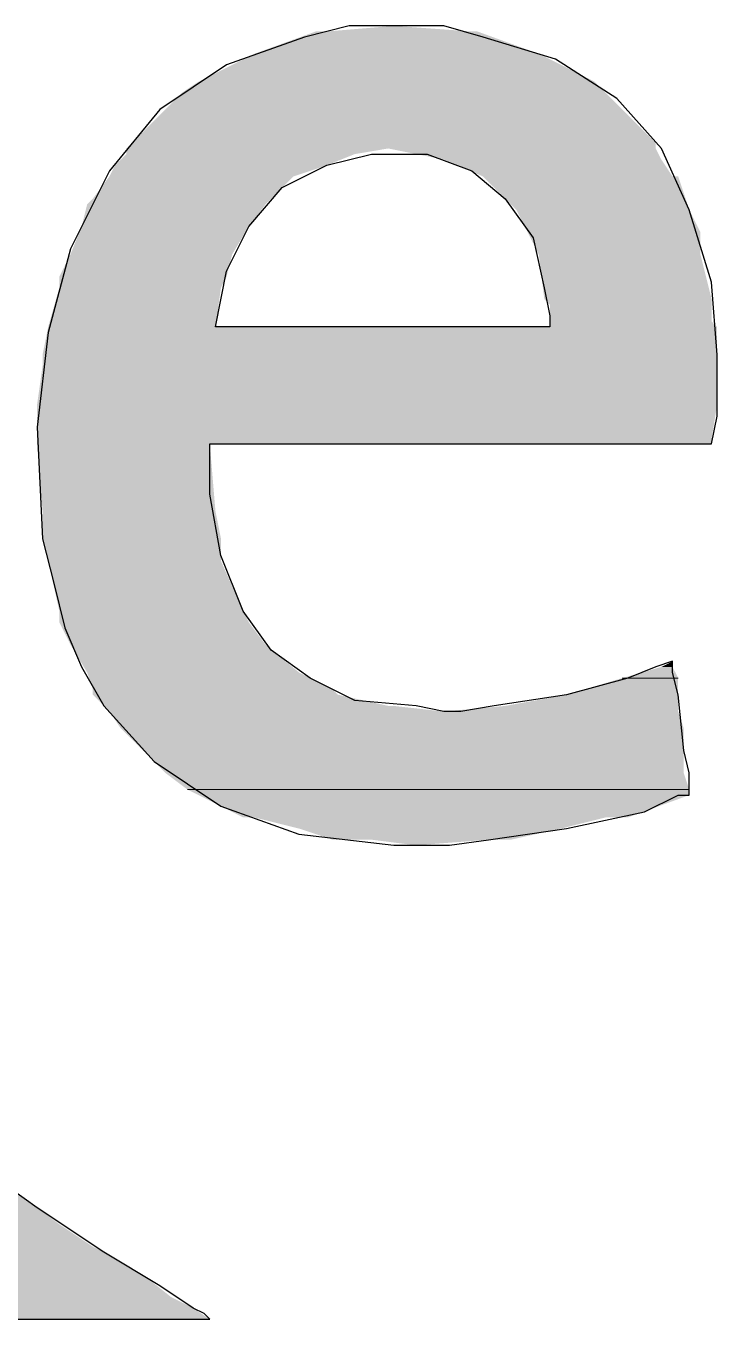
# Model space of a CAD drawing. Header units: millimetres. Extents: x 2788 to 2954, y 1337 to 1391.
# Drawn here: x 2908.8185 to 2908.8972, y 1379.5523 to 1379.6996 of the extents above; entities that cross this region are included whole.
import ezdxf

# ---------------------------------------------------------------- set-up
doc = ezdxf.new("R2010")
doc.units = ezdxf.units.MM
doc.layers.add('PDF2_Energisa', color=7, linetype='Continuous', true_color=0x00a5dd)

msp = doc.modelspace()

# ---------------------------------------------------------------- linework, layer by layer
at = {"layer": 'PDF2_Energisa', "lineweight": 25}
for points in [[(2908.86037, 1379.69965), (2908.85529, 1379.69965), (2908.85021, 1379.69838), (2908.84132, 1379.6952), (2908.8337, 1379.69012), (2908.82798, 1379.68314), (2908.82354, 1379.67425), (2908.821, 1379.66472), (2908.81973, 1379.65393), (2908.82036, 1379.64123), (2908.82163, 1379.63615), (2908.8229, 1379.63107), (2908.82481, 1379.62662), (2908.82735, 1379.62218), (2908.83306, 1379.61583), (2908.84068, 1379.61075), (2908.84957, 1379.60757), (2908.86037, 1379.6063), (2908.86291, 1379.6063), (2908.86418, 1379.6063), (2908.86672, 1379.6063), (2908.87116, 1379.60694), (2908.88005, 1379.60821), (2908.88894, 1379.61011), (2908.89276, 1379.61202), (2908.89339, 1379.61202), (2908.89403, 1379.61202), (2908.89403, 1379.61265), (2908.89403, 1379.61456), (2908.89339, 1379.6171), (2908.89276, 1379.62345), (2908.89212, 1379.62599), (2908.89212, 1379.62726), (2908.89021, 1379.62662), (2908.88704, 1379.62535), (2908.88005, 1379.62345), (2908.8718, 1379.62218), (2908.86799, 1379.62154), (2908.86608, 1379.62154), (2908.86291, 1379.62218), (2908.85592, 1379.62281), (2908.85084, 1379.62535), (2908.8464, 1379.62853), (2908.84322, 1379.63297), (2908.84068, 1379.63932), (2908.83941, 1379.64631), (2908.83941, 1379.65075), (2908.83941, 1379.65139), (2908.83941, 1379.65202), (2908.84005, 1379.65202), (2908.84195, 1379.65202), (2908.84449, 1379.65202), (2908.84894, 1379.65202), (2908.85402, 1379.65202), (2908.86545, 1379.65202), (2908.87751, 1379.65202), (2908.88767, 1379.65202), (2908.89212, 1379.65202), (2908.89466, 1379.65202), (2908.89657, 1379.65202), (2908.8972, 1379.6552), (2908.8972, 1379.65964), (2908.8972, 1379.66028), (2908.8972, 1379.66091), (2908.8972, 1379.66218), (2908.89657, 1379.67044), (2908.89403, 1379.67869), (2908.89085, 1379.68568), (2908.88577, 1379.69139), (2908.87878, 1379.69584), (2908.87053, 1379.69838), (2908.86608, 1379.69965)], [(2908.86037, 1379.69965), (2908.85529, 1379.69965), (2908.85021, 1379.69838), (2908.84132, 1379.6952), (2908.8337, 1379.69012), (2908.82798, 1379.68314), (2908.82354, 1379.67425), (2908.821, 1379.66472), (2908.81973, 1379.65393), (2908.82036, 1379.64123), (2908.82163, 1379.63615), (2908.8229, 1379.63107), (2908.82481, 1379.62662), (2908.82735, 1379.62218), (2908.83306, 1379.61583), (2908.84068, 1379.61075), (2908.84957, 1379.60757), (2908.86037, 1379.6063), (2908.86291, 1379.6063), (2908.86418, 1379.6063), (2908.86672, 1379.6063), (2908.87116, 1379.60694), (2908.88005, 1379.60821), (2908.88894, 1379.61011), (2908.89276, 1379.61202), (2908.89339, 1379.61202), (2908.89403, 1379.61202), (2908.89403, 1379.61265), (2908.89403, 1379.61456), (2908.89339, 1379.6171), (2908.89276, 1379.62345), (2908.89212, 1379.62599), (2908.89212, 1379.62726), (2908.89021, 1379.62662), (2908.88704, 1379.62535), (2908.88005, 1379.62345), (2908.8718, 1379.62218), (2908.86799, 1379.62154), (2908.86608, 1379.62154), (2908.86291, 1379.62218), (2908.85592, 1379.62281), (2908.85084, 1379.62535), (2908.8464, 1379.62853), (2908.84322, 1379.63297), (2908.84068, 1379.63932), (2908.83941, 1379.64631), (2908.83941, 1379.65075), (2908.83941, 1379.65139), (2908.83941, 1379.65202), (2908.84005, 1379.65202), (2908.84195, 1379.65202), (2908.84449, 1379.65202), (2908.84894, 1379.65202), (2908.85402, 1379.65202), (2908.86545, 1379.65202), (2908.87751, 1379.65202), (2908.88767, 1379.65202), (2908.89212, 1379.65202), (2908.89466, 1379.65202), (2908.89657, 1379.65202), (2908.8972, 1379.6552), (2908.8972, 1379.65964), (2908.8972, 1379.66028), (2908.8972, 1379.66091), (2908.8972, 1379.66218), (2908.89657, 1379.67044), (2908.89403, 1379.67869), (2908.89085, 1379.68568), (2908.88577, 1379.69139), (2908.87878, 1379.69584), (2908.87053, 1379.69838), (2908.86608, 1379.69965)], [(2908.84005, 1379.66536), (2908.84132, 1379.67171), (2908.84386, 1379.67679), (2908.84767, 1379.68123), (2908.85275, 1379.68377), (2908.85783, 1379.68504), (2908.86418, 1379.68504), (2908.86926, 1379.68314), (2908.87307, 1379.67996), (2908.87624, 1379.67552), (2908.87751, 1379.6698), (2908.87815, 1379.66663), (2908.87815, 1379.66599), (2908.87815, 1379.66536), (2908.87751, 1379.66536), (2908.87561, 1379.66536), (2908.8718, 1379.66536), (2908.86227, 1379.66536), (2908.85211, 1379.66536), (2908.84703, 1379.66536), (2908.84322, 1379.66536), (2908.84068, 1379.66536)], [(2908.84005, 1379.66536), (2908.84132, 1379.67171), (2908.84386, 1379.67679), (2908.84767, 1379.68123), (2908.85275, 1379.68377), (2908.85783, 1379.68504), (2908.86418, 1379.68504), (2908.86926, 1379.68314), (2908.87307, 1379.67996), (2908.87624, 1379.67552), (2908.87751, 1379.6698), (2908.87815, 1379.66663), (2908.87815, 1379.66599), (2908.87815, 1379.66536), (2908.87751, 1379.66536), (2908.87561, 1379.66536), (2908.8718, 1379.66536), (2908.86227, 1379.66536), (2908.85211, 1379.66536), (2908.84703, 1379.66536), (2908.84322, 1379.66536), (2908.84068, 1379.66536)]]:
    msp.add_lwpolyline(points, close=True, dxfattribs=at)
at = {"layer": 'PDF2_Energisa', "lineweight": 0}
for points in [[(2908.89276, 1379.62535), (2908.8864, 1379.62535), (2908.89276, 1379.62535)], [(2908.89276, 1379.62535), (2908.8864, 1379.62535), (2908.89276, 1379.62535)], [(2908.89403, 1379.61265), (2908.83687, 1379.61265), (2908.89403, 1379.61265)], [(2908.89403, 1379.61265), (2908.83687, 1379.61265), (2908.89403, 1379.61265)]]:
    msp.add_lwpolyline(points, dxfattribs=at)
at = {"layer": 'PDF2_Energisa', "color": 32, "lineweight": 25, "true_color": 0xdd6d00}
msp.add_lwpolyline([(2908.81655, 1379.55232), (2908.82544, 1379.55232), (2908.83243, 1379.55232), (2908.83751, 1379.55232), (2908.83878, 1379.55232), (2908.83941, 1379.55232), (2908.83878, 1379.55296), (2908.83751, 1379.55359), (2908.8337, 1379.55613), (2908.82735, 1379.55994), (2908.81973, 1379.56502), (2908.81084, 1379.57137)], dxfattribs=at)
msp.add_lwpolyline([(2908.81655, 1379.55232), (2908.82544, 1379.55232), (2908.83243, 1379.55232), (2908.83751, 1379.55232), (2908.83878, 1379.55232), (2908.83941, 1379.55232), (2908.83878, 1379.55296), (2908.83751, 1379.55359), (2908.8337, 1379.55613), (2908.82735, 1379.55994), (2908.81973, 1379.56502), (2908.81084, 1379.57137)], dxfattribs=at)
at = {"layer": 'PDF2_Energisa', "transparency": 33554559}
for points in [[(2908.86037, 1379.69965), (2908.86926, 1379.69901), (2908.85275, 1379.69901)], [(2908.86037, 1379.69965), (2908.86926, 1379.69901), (2908.85275, 1379.69901)], [(2908.85148, 1379.69901), (2908.87688, 1379.69647), (2908.84449, 1379.69647)], [(2908.85148, 1379.69901), (2908.87688, 1379.69647), (2908.84449, 1379.69647)], [(2908.85275, 1379.69901), (2908.86989, 1379.69901), (2908.85148, 1379.69901)], [(2908.86989, 1379.69901), (2908.85148, 1379.69901), (2908.87688, 1379.69647)], [(2908.85275, 1379.69901), (2908.86989, 1379.69901), (2908.85148, 1379.69901)], [(2908.86989, 1379.69901), (2908.85148, 1379.69901), (2908.87688, 1379.69647)], [(2908.86926, 1379.69901), (2908.85275, 1379.69901), (2908.86989, 1379.69901)], [(2908.86926, 1379.69901), (2908.85275, 1379.69901), (2908.86989, 1379.69901)], [(2908.84322, 1379.69584), (2908.88323, 1379.6933), (2908.83814, 1379.6933)], [(2908.84322, 1379.69584), (2908.88323, 1379.6933), (2908.83814, 1379.6933)], [(2908.84449, 1379.69647), (2908.87815, 1379.69584), (2908.84322, 1379.69584)], [(2908.84449, 1379.69647), (2908.87815, 1379.69584), (2908.84322, 1379.69584)], [(2908.87815, 1379.69584), (2908.84322, 1379.69584), (2908.88323, 1379.6933)], [(2908.87815, 1379.69584), (2908.84322, 1379.69584), (2908.88323, 1379.6933)], [(2908.87688, 1379.69647), (2908.84449, 1379.69647), (2908.87815, 1379.69584)], [(2908.87688, 1379.69647), (2908.84449, 1379.69647), (2908.87815, 1379.69584)], [(2908.83814, 1379.6933), (2908.8845, 1379.69203), (2908.83624, 1379.69203)], [(2908.83814, 1379.6933), (2908.8845, 1379.69203), (2908.83624, 1379.69203)], [(2908.88323, 1379.6933), (2908.83814, 1379.6933), (2908.8845, 1379.69203)], [(2908.88323, 1379.6933), (2908.83814, 1379.6933), (2908.8845, 1379.69203)], [(2908.83624, 1379.69203), (2908.88831, 1379.68822), (2908.83243, 1379.68822)], [(2908.83624, 1379.69203), (2908.88831, 1379.68822), (2908.83243, 1379.68822)], [(2908.8845, 1379.69203), (2908.83624, 1379.69203), (2908.88831, 1379.68822)], [(2908.8845, 1379.69203), (2908.83624, 1379.69203), (2908.88831, 1379.68822)], [(2908.83243, 1379.68822), (2908.89021, 1379.68631), (2908.83052, 1379.68631)], [(2908.83243, 1379.68822), (2908.89021, 1379.68631), (2908.83052, 1379.68631)], [(2908.88831, 1379.68822), (2908.83243, 1379.68822), (2908.89021, 1379.68631)], [(2908.88831, 1379.68822), (2908.83243, 1379.68822), (2908.89021, 1379.68631)], [(2908.82989, 1379.68504), (2908.85275, 1379.68377), (2908.82862, 1379.68377)], [(2908.82989, 1379.68504), (2908.85275, 1379.68377), (2908.82862, 1379.68377)], [(2908.83052, 1379.68631), (2908.89021, 1379.68568), (2908.82989, 1379.68568)], [(2908.83052, 1379.68631), (2908.89021, 1379.68568), (2908.82989, 1379.68568)], [(2908.85973, 1379.68568), (2908.82989, 1379.68568), (2908.85592, 1379.68504)], [(2908.82989, 1379.68568), (2908.85592, 1379.68504), (2908.82989, 1379.68504)], [(2908.85973, 1379.68568), (2908.82989, 1379.68568), (2908.85592, 1379.68504)], [(2908.82989, 1379.68568), (2908.85592, 1379.68504), (2908.82989, 1379.68504)], [(2908.85592, 1379.68504), (2908.82989, 1379.68504), (2908.85275, 1379.68377)], [(2908.85592, 1379.68504), (2908.82989, 1379.68504), (2908.85275, 1379.68377)], [(2908.89021, 1379.68631), (2908.83052, 1379.68631), (2908.89021, 1379.68568)], [(2908.89021, 1379.68631), (2908.83052, 1379.68631), (2908.89021, 1379.68568)], [(2908.89021, 1379.68568), (2908.85973, 1379.68568), (2908.89085, 1379.68441)], [(2908.85973, 1379.68568), (2908.89085, 1379.68441), (2908.86608, 1379.68441)], [(2908.89021, 1379.68568), (2908.85973, 1379.68568), (2908.89085, 1379.68441)], [(2908.85973, 1379.68568), (2908.89085, 1379.68441), (2908.86608, 1379.68441)], [(2908.82862, 1379.68377), (2908.84894, 1379.6825), (2908.82798, 1379.6825)], [(2908.82862, 1379.68377), (2908.84894, 1379.6825), (2908.82798, 1379.6825)], [(2908.85275, 1379.68377), (2908.82862, 1379.68377), (2908.84894, 1379.6825)], [(2908.85275, 1379.68377), (2908.82862, 1379.68377), (2908.84894, 1379.6825)], [(2908.89085, 1379.68441), (2908.86608, 1379.68441), (2908.89212, 1379.6825)], [(2908.86608, 1379.68441), (2908.89212, 1379.6825), (2908.87053, 1379.6825)], [(2908.89085, 1379.68441), (2908.86608, 1379.68441), (2908.89212, 1379.6825)], [(2908.86608, 1379.68441), (2908.89212, 1379.6825), (2908.87053, 1379.6825)], [(2908.82798, 1379.6825), (2908.8464, 1379.67996), (2908.82608, 1379.67996)], [(2908.82798, 1379.6825), (2908.8464, 1379.67996), (2908.82608, 1379.67996)], [(2908.84894, 1379.6825), (2908.82798, 1379.6825), (2908.8464, 1379.67996)], [(2908.84894, 1379.6825), (2908.82798, 1379.6825), (2908.8464, 1379.67996)], [(2908.89276, 1379.6825), (2908.89276, 1379.6825), (2908.87053, 1379.6825)], [(2908.89276, 1379.6825), (2908.87053, 1379.6825), (2908.89212, 1379.6825)], [(2908.89276, 1379.6825), (2908.87053, 1379.6825), (2908.89403, 1379.67869)], [(2908.87053, 1379.6825), (2908.89403, 1379.67869), (2908.87434, 1379.67869)], [(2908.89276, 1379.6825), (2908.89276, 1379.6825), (2908.87053, 1379.6825)], [(2908.89276, 1379.6825), (2908.87053, 1379.6825), (2908.89212, 1379.6825)], [(2908.89276, 1379.6825), (2908.87053, 1379.6825), (2908.89403, 1379.67869)], [(2908.87053, 1379.6825), (2908.89403, 1379.67869), (2908.87434, 1379.67869)], [(2908.82544, 1379.67933), (2908.84386, 1379.67679), (2908.82481, 1379.67679)], [(2908.82544, 1379.67933), (2908.84386, 1379.67679), (2908.82481, 1379.67679)], [(2908.82608, 1379.67996), (2908.84576, 1379.67933), (2908.82544, 1379.67933)], [(2908.82608, 1379.67996), (2908.84576, 1379.67933), (2908.82544, 1379.67933)], [(2908.84576, 1379.67933), (2908.82544, 1379.67933), (2908.84386, 1379.67679)], [(2908.84576, 1379.67933), (2908.82544, 1379.67933), (2908.84386, 1379.67679)], [(2908.8464, 1379.67996), (2908.82608, 1379.67996), (2908.84576, 1379.67933)], [(2908.8464, 1379.67996), (2908.82608, 1379.67996), (2908.84576, 1379.67933)], [(2908.89403, 1379.67869), (2908.87434, 1379.67869), (2908.8953, 1379.67615)], [(2908.87434, 1379.67869), (2908.8953, 1379.67615), (2908.87561, 1379.67615)], [(2908.89403, 1379.67869), (2908.87434, 1379.67869), (2908.8953, 1379.67615)], [(2908.87434, 1379.67869), (2908.8953, 1379.67615), (2908.87561, 1379.67615)], [(2908.82481, 1379.67679), (2908.84195, 1379.67361), (2908.82354, 1379.67361)], [(2908.82481, 1379.67679), (2908.84195, 1379.67361), (2908.82354, 1379.67361)], [(2908.84386, 1379.67679), (2908.82481, 1379.67679), (2908.84195, 1379.67361)], [(2908.84386, 1379.67679), (2908.82481, 1379.67679), (2908.84195, 1379.67361)], [(2908.8953, 1379.67615), (2908.87561, 1379.67615), (2908.8953, 1379.67361)], [(2908.87561, 1379.67615), (2908.8953, 1379.67361), (2908.87688, 1379.67361)], [(2908.8953, 1379.67615), (2908.87561, 1379.67615), (2908.8953, 1379.67361)], [(2908.87561, 1379.67615), (2908.8953, 1379.67361), (2908.87688, 1379.67361)], [(2908.82354, 1379.67361), (2908.84132, 1379.67107), (2908.82227, 1379.67107)], [(2908.82354, 1379.67361), (2908.84132, 1379.67107), (2908.82227, 1379.67107)], [(2908.84195, 1379.67361), (2908.82354, 1379.67361), (2908.84132, 1379.67107)], [(2908.84195, 1379.67361), (2908.82354, 1379.67361), (2908.84132, 1379.67107)], [(2908.8953, 1379.67361), (2908.87688, 1379.67361), (2908.89657, 1379.66853)], [(2908.87688, 1379.67361), (2908.89657, 1379.66853), (2908.87751, 1379.66853)], [(2908.8953, 1379.67361), (2908.87688, 1379.67361), (2908.89657, 1379.66853)], [(2908.87688, 1379.67361), (2908.89657, 1379.66853), (2908.87751, 1379.66853)], [(2908.84132, 1379.67107), (2908.82227, 1379.67107), (2908.84068, 1379.6698)], [(2908.82227, 1379.67107), (2908.84068, 1379.6698), (2908.82227, 1379.6698)], [(2908.84132, 1379.67107), (2908.82227, 1379.67107), (2908.84068, 1379.6698)], [(2908.82227, 1379.67107), (2908.84068, 1379.6698), (2908.82227, 1379.6698)], [(2908.82227, 1379.6698), (2908.84005, 1379.66536), (2908.821, 1379.66536)], [(2908.82227, 1379.6698), (2908.84005, 1379.66536), (2908.821, 1379.66536)], [(2908.84068, 1379.6698), (2908.82227, 1379.6698), (2908.84005, 1379.66536)], [(2908.84068, 1379.6698), (2908.82227, 1379.6698), (2908.84005, 1379.66536)], [(2908.89657, 1379.66853), (2908.87751, 1379.66853), (2908.89657, 1379.6679)], [(2908.87751, 1379.66853), (2908.89657, 1379.6679), (2908.87815, 1379.6679)], [(2908.89657, 1379.66853), (2908.87751, 1379.66853), (2908.89657, 1379.6679)], [(2908.87751, 1379.66853), (2908.89657, 1379.6679), (2908.87815, 1379.6679)], [(2908.89657, 1379.6679), (2908.87815, 1379.6679), (2908.89657, 1379.66599)], [(2908.87815, 1379.6679), (2908.89657, 1379.66599), (2908.87815, 1379.66599)], [(2908.89657, 1379.6679), (2908.87815, 1379.6679), (2908.89657, 1379.66599)], [(2908.87815, 1379.6679), (2908.89657, 1379.66599), (2908.87815, 1379.66599)], [(2908.89657, 1379.66599), (2908.87815, 1379.66599), (2908.8972, 1379.66536)], [(2908.87815, 1379.66599), (2908.8972, 1379.66536), (2908.87815, 1379.66536)], [(2908.89657, 1379.66599), (2908.87815, 1379.66599), (2908.8972, 1379.66536)], [(2908.87815, 1379.66599), (2908.8972, 1379.66536), (2908.87815, 1379.66536)], [(2908.821, 1379.66536), (2908.8972, 1379.66218), (2908.82036, 1379.66218)], [(2908.821, 1379.66536), (2908.8972, 1379.66218), (2908.82036, 1379.66218)], [(2908.8972, 1379.66536), (2908.821, 1379.66536), (2908.8972, 1379.66218)], [(2908.8972, 1379.66536), (2908.821, 1379.66536), (2908.8972, 1379.66218)], [(2908.8972, 1379.66218), (2908.82036, 1379.66218), (2908.8972, 1379.66091)], [(2908.82036, 1379.66218), (2908.8972, 1379.66091), (2908.82036, 1379.66091)], [(2908.8972, 1379.66218), (2908.82036, 1379.66218), (2908.8972, 1379.66091)], [(2908.82036, 1379.66218), (2908.8972, 1379.66091), (2908.82036, 1379.66091)], [(2908.82036, 1379.66091), (2908.8972, 1379.65647), (2908.81973, 1379.65647)], [(2908.82036, 1379.66091), (2908.8972, 1379.65647), (2908.81973, 1379.65647)], [(2908.8972, 1379.66091), (2908.82036, 1379.66091), (2908.8972, 1379.65647)], [(2908.8972, 1379.66091), (2908.82036, 1379.66091), (2908.8972, 1379.65647)], [(2908.8972, 1379.65647), (2908.81973, 1379.65647), (2908.89657, 1379.65266)], [(2908.81973, 1379.65647), (2908.89657, 1379.65266), (2908.81973, 1379.65266)], [(2908.8972, 1379.65647), (2908.81973, 1379.65647), (2908.89657, 1379.65266)], [(2908.81973, 1379.65647), (2908.89657, 1379.65266), (2908.81973, 1379.65266)], [(2908.89657, 1379.65266), (2908.81973, 1379.65266), (2908.89657, 1379.65202)], [(2908.81973, 1379.65266), (2908.89657, 1379.65202), (2908.81973, 1379.65202)], [(2908.89657, 1379.65266), (2908.81973, 1379.65266), (2908.89657, 1379.65202)], [(2908.81973, 1379.65266), (2908.89657, 1379.65202), (2908.81973, 1379.65202)], [(2908.83941, 1379.65202), (2908.81973, 1379.65202), (2908.84005, 1379.6444)], [(2908.81973, 1379.65202), (2908.84005, 1379.6444), (2908.82036, 1379.6444)], [(2908.83941, 1379.65202), (2908.81973, 1379.65202), (2908.84005, 1379.6444)], [(2908.81973, 1379.65202), (2908.84005, 1379.6444), (2908.82036, 1379.6444)], [(2908.84005, 1379.6444), (2908.82036, 1379.6444), (2908.84068, 1379.64123)], [(2908.82036, 1379.6444), (2908.84068, 1379.64123), (2908.82036, 1379.64123)], [(2908.84005, 1379.6444), (2908.82036, 1379.6444), (2908.84068, 1379.64123)], [(2908.82036, 1379.6444), (2908.84068, 1379.64123), (2908.82036, 1379.64123)], [(2908.84068, 1379.64123), (2908.82036, 1379.64123), (2908.84068, 1379.63869)], [(2908.82036, 1379.64123), (2908.84068, 1379.63869), (2908.821, 1379.63869)], [(2908.84068, 1379.64123), (2908.82036, 1379.64123), (2908.84068, 1379.63869)], [(2908.82036, 1379.64123), (2908.84068, 1379.63869), (2908.821, 1379.63869)], [(2908.84068, 1379.63869), (2908.821, 1379.63869), (2908.84322, 1379.63297)], [(2908.821, 1379.63869), (2908.84322, 1379.63297), (2908.82227, 1379.63297)], [(2908.84068, 1379.63869), (2908.821, 1379.63869), (2908.84322, 1379.63297)], [(2908.821, 1379.63869), (2908.84322, 1379.63297), (2908.82227, 1379.63297)], [(2908.84322, 1379.63297), (2908.82227, 1379.63297), (2908.84386, 1379.6317)], [(2908.82227, 1379.63297), (2908.84386, 1379.6317), (2908.82227, 1379.6317)], [(2908.84322, 1379.63297), (2908.82227, 1379.63297), (2908.84386, 1379.6317)], [(2908.82227, 1379.63297), (2908.84386, 1379.6317), (2908.82227, 1379.6317)], [(2908.84386, 1379.6317), (2908.82227, 1379.6317), (2908.84576, 1379.62916)], [(2908.82227, 1379.6317), (2908.84576, 1379.62916), (2908.82354, 1379.62916)], [(2908.84386, 1379.6317), (2908.82227, 1379.6317), (2908.84576, 1379.62916)], [(2908.82227, 1379.6317), (2908.84576, 1379.62916), (2908.82354, 1379.62916)], [(2908.84576, 1379.62916), (2908.82354, 1379.62916), (2908.84957, 1379.62599)], [(2908.82354, 1379.62916), (2908.84957, 1379.62599), (2908.82544, 1379.62599)], [(2908.84576, 1379.62916), (2908.82354, 1379.62916), (2908.84957, 1379.62599)], [(2908.82354, 1379.62916), (2908.84957, 1379.62599), (2908.82544, 1379.62599)], [(2908.84957, 1379.62599), (2908.82544, 1379.62599), (2908.85338, 1379.62408)], [(2908.82544, 1379.62599), (2908.85338, 1379.62408), (2908.82608, 1379.62408)], [(2908.84957, 1379.62599), (2908.82544, 1379.62599), (2908.85338, 1379.62408)], [(2908.82544, 1379.62599), (2908.85338, 1379.62408), (2908.82608, 1379.62408)], [(2908.89085, 1379.62662), (2908.89276, 1379.62535), (2908.8864, 1379.62535)], [(2908.89085, 1379.62662), (2908.89276, 1379.62535), (2908.8864, 1379.62535)], [(2908.89212, 1379.62726), (2908.89212, 1379.62662), (2908.89085, 1379.62662)], [(2908.89212, 1379.62726), (2908.89212, 1379.62662), (2908.89085, 1379.62662)], [(2908.89212, 1379.62662), (2908.89085, 1379.62662), (2908.89276, 1379.62535)], [(2908.89212, 1379.62662), (2908.89085, 1379.62662), (2908.89276, 1379.62535)], [(2908.8864, 1379.62535), (2908.89276, 1379.62345), (2908.88005, 1379.62345)], [(2908.8864, 1379.62535), (2908.89276, 1379.62345), (2908.88005, 1379.62345)], [(2908.8864, 1379.62535), (2908.89276, 1379.62535), (2908.89276, 1379.62535)], [(2908.89276, 1379.62535), (2908.8864, 1379.62535), (2908.89276, 1379.62345)], [(2908.8864, 1379.62535), (2908.89276, 1379.62535), (2908.89276, 1379.62535)], [(2908.89276, 1379.62535), (2908.8864, 1379.62535), (2908.89276, 1379.62345)], [(2908.85338, 1379.62408), (2908.82608, 1379.62408), (2908.85402, 1379.62345)], [(2908.82608, 1379.62408), (2908.85402, 1379.62345), (2908.82608, 1379.62345)], [(2908.85338, 1379.62408), (2908.82608, 1379.62408), (2908.85402, 1379.62345)], [(2908.82608, 1379.62408), (2908.85402, 1379.62345), (2908.82608, 1379.62345)], [(2908.85402, 1379.62345), (2908.82608, 1379.62345), (2908.85973, 1379.62218)], [(2908.82608, 1379.62345), (2908.85973, 1379.62218), (2908.82735, 1379.62218)], [(2908.85402, 1379.62345), (2908.82608, 1379.62345), (2908.85973, 1379.62218)], [(2908.82608, 1379.62345), (2908.85973, 1379.62218), (2908.82735, 1379.62218)], [(2908.88005, 1379.62345), (2908.89276, 1379.62218), (2908.87307, 1379.62218)], [(2908.88005, 1379.62345), (2908.89276, 1379.62218), (2908.87307, 1379.62218)], [(2908.89276, 1379.62345), (2908.88005, 1379.62345), (2908.89276, 1379.62218)], [(2908.89276, 1379.62345), (2908.88005, 1379.62345), (2908.89276, 1379.62218)], [(2908.86037, 1379.62218), (2908.86037, 1379.62218), (2908.82735, 1379.62218)], [(2908.86037, 1379.62218), (2908.82735, 1379.62218), (2908.85973, 1379.62218)], [(2908.86037, 1379.62218), (2908.82735, 1379.62218), (2908.86608, 1379.62154)], [(2908.82735, 1379.62218), (2908.86608, 1379.62154), (2908.82798, 1379.62154)], [(2908.86037, 1379.62218), (2908.86037, 1379.62218), (2908.82735, 1379.62218)], [(2908.86037, 1379.62218), (2908.82735, 1379.62218), (2908.85973, 1379.62218)], [(2908.86037, 1379.62218), (2908.82735, 1379.62218), (2908.86608, 1379.62154)], [(2908.82735, 1379.62218), (2908.86608, 1379.62154), (2908.82798, 1379.62154)], [(2908.89276, 1379.62154), (2908.82798, 1379.62154), (2908.89339, 1379.61964)], [(2908.82798, 1379.62154), (2908.89339, 1379.61964), (2908.82925, 1379.61964)], [(2908.89276, 1379.62154), (2908.82798, 1379.62154), (2908.89339, 1379.61964)], [(2908.82798, 1379.62154), (2908.89339, 1379.61964), (2908.82925, 1379.61964)], [(2908.87307, 1379.62218), (2908.89276, 1379.62154), (2908.86608, 1379.62154)], [(2908.87307, 1379.62218), (2908.89276, 1379.62154), (2908.86608, 1379.62154)], [(2908.89276, 1379.62218), (2908.87307, 1379.62218), (2908.89276, 1379.62154)], [(2908.89276, 1379.62218), (2908.87307, 1379.62218), (2908.89276, 1379.62154)], [(2908.89339, 1379.61964), (2908.82925, 1379.61964), (2908.89339, 1379.61773)], [(2908.82925, 1379.61964), (2908.89339, 1379.61773), (2908.83116, 1379.61773)], [(2908.89339, 1379.61964), (2908.82925, 1379.61964), (2908.89339, 1379.61773)], [(2908.82925, 1379.61964), (2908.89339, 1379.61773), (2908.83116, 1379.61773)], [(2908.89339, 1379.61773), (2908.83116, 1379.61773), (2908.89339, 1379.61456)], [(2908.83116, 1379.61773), (2908.89339, 1379.61456), (2908.83433, 1379.61456)], [(2908.89339, 1379.61773), (2908.83116, 1379.61773), (2908.89339, 1379.61456)], [(2908.83116, 1379.61773), (2908.89339, 1379.61456), (2908.83433, 1379.61456)], [(2908.89339, 1379.61456), (2908.83433, 1379.61456), (2908.89403, 1379.61265)], [(2908.83433, 1379.61456), (2908.89403, 1379.61265), (2908.83687, 1379.61265)], [(2908.89339, 1379.61456), (2908.83433, 1379.61456), (2908.89403, 1379.61265)], [(2908.83433, 1379.61456), (2908.89403, 1379.61265), (2908.83687, 1379.61265)], [(2908.83687, 1379.61265), (2908.89403, 1379.61265), (2908.89403, 1379.61265)], [(2908.89403, 1379.61265), (2908.83687, 1379.61265), (2908.89403, 1379.61202)], [(2908.83687, 1379.61265), (2908.89403, 1379.61202), (2908.83814, 1379.61202)], [(2908.83687, 1379.61265), (2908.89403, 1379.61265), (2908.89403, 1379.61265)], [(2908.89403, 1379.61265), (2908.83687, 1379.61265), (2908.89403, 1379.61202)], [(2908.83687, 1379.61265), (2908.89403, 1379.61202), (2908.83814, 1379.61202)], [(2908.89403, 1379.61202), (2908.83814, 1379.61202), (2908.88704, 1379.60948)], [(2908.83814, 1379.61202), (2908.88704, 1379.60948), (2908.84322, 1379.60948)], [(2908.89403, 1379.61202), (2908.83814, 1379.61202), (2908.88704, 1379.60948)], [(2908.83814, 1379.61202), (2908.88704, 1379.60948), (2908.84322, 1379.60948)], [(2908.88704, 1379.60948), (2908.84322, 1379.60948), (2908.8845, 1379.60948)], [(2908.84322, 1379.60948), (2908.8845, 1379.60948), (2908.84449, 1379.60948)], [(2908.88704, 1379.60948), (2908.84322, 1379.60948), (2908.8845, 1379.60948)], [(2908.84322, 1379.60948), (2908.8845, 1379.60948), (2908.84449, 1379.60948)], [(2908.8845, 1379.60948), (2908.84449, 1379.60948), (2908.87942, 1379.60821)], [(2908.84449, 1379.60948), (2908.87942, 1379.60821), (2908.84957, 1379.60821)], [(2908.8845, 1379.60948), (2908.84449, 1379.60948), (2908.87942, 1379.60821)], [(2908.84449, 1379.60948), (2908.87942, 1379.60821), (2908.84957, 1379.60821)], [(2908.87942, 1379.60821), (2908.84957, 1379.60821), (2908.8737, 1379.60694)], [(2908.84957, 1379.60821), (2908.8737, 1379.60694), (2908.85338, 1379.60694)], [(2908.87942, 1379.60821), (2908.84957, 1379.60821), (2908.8737, 1379.60694)], [(2908.84957, 1379.60821), (2908.8737, 1379.60694), (2908.85338, 1379.60694)], [(2908.85338, 1379.60694), (2908.85783, 1379.60694), (2908.87116, 1379.60694)], [(2908.85338, 1379.60694), (2908.8737, 1379.60694), (2908.87116, 1379.60694)], [(2908.85338, 1379.60694), (2908.85783, 1379.60694), (2908.87116, 1379.60694)], [(2908.85338, 1379.60694), (2908.8737, 1379.60694), (2908.87116, 1379.60694)], [(2908.85783, 1379.60694), (2908.87116, 1379.60694), (2908.86291, 1379.6063)], [(2908.85783, 1379.60694), (2908.87116, 1379.60694), (2908.86291, 1379.6063)]]:
    msp.add_solid(points, dxfattribs=at)
at = {"layer": 'PDF2_Energisa', "color": 32, "true_color": 0xdd6d00, "transparency": 33554559}
for points in [[(2908.81719, 1379.56693), (2908.72638, 1379.56693), (2908.82227, 1379.56312)], [(2908.72638, 1379.56693), (2908.82227, 1379.56312), (2908.73019, 1379.56312)], [(2908.81719, 1379.56693), (2908.72638, 1379.56693), (2908.82227, 1379.56312)], [(2908.72638, 1379.56693), (2908.82227, 1379.56312), (2908.73019, 1379.56312)], [(2908.82227, 1379.56312), (2908.73019, 1379.56312), (2908.82608, 1379.56058)], [(2908.73019, 1379.56312), (2908.82608, 1379.56058), (2908.73336, 1379.56058)], [(2908.82227, 1379.56312), (2908.73019, 1379.56312), (2908.82608, 1379.56058)], [(2908.73019, 1379.56312), (2908.82608, 1379.56058), (2908.73336, 1379.56058)], [(2908.82608, 1379.56058), (2908.73336, 1379.56058), (2908.82735, 1379.55994)], [(2908.73336, 1379.56058), (2908.82735, 1379.55994), (2908.734, 1379.55994)], [(2908.82608, 1379.56058), (2908.73336, 1379.56058), (2908.82735, 1379.55994)], [(2908.73336, 1379.56058), (2908.82735, 1379.55994), (2908.734, 1379.55994)], [(2908.82735, 1379.55994), (2908.734, 1379.55994), (2908.83179, 1379.5574)], [(2908.734, 1379.55994), (2908.83179, 1379.5574), (2908.73717, 1379.5574)], [(2908.82735, 1379.55994), (2908.734, 1379.55994), (2908.83179, 1379.5574)], [(2908.734, 1379.55994), (2908.83179, 1379.5574), (2908.73717, 1379.5574)], [(2908.83179, 1379.5574), (2908.73717, 1379.5574), (2908.83497, 1379.55486)], [(2908.73717, 1379.5574), (2908.83497, 1379.55486), (2908.73971, 1379.55486)], [(2908.83179, 1379.5574), (2908.73717, 1379.5574), (2908.83497, 1379.55486)], [(2908.73717, 1379.5574), (2908.83497, 1379.55486), (2908.73971, 1379.55486)], [(2908.83497, 1379.55486), (2908.73971, 1379.55486), (2908.83751, 1379.55359)], [(2908.73971, 1379.55486), (2908.83751, 1379.55359), (2908.74162, 1379.55359)], [(2908.83497, 1379.55486), (2908.73971, 1379.55486), (2908.83751, 1379.55359)], [(2908.73971, 1379.55486), (2908.83751, 1379.55359), (2908.74162, 1379.55359)], [(2908.83751, 1379.55359), (2908.74162, 1379.55359), (2908.83941, 1379.55232)], [(2908.74162, 1379.55359), (2908.83941, 1379.55232), (2908.74289, 1379.55232)], [(2908.83751, 1379.55359), (2908.74162, 1379.55359), (2908.83941, 1379.55232)], [(2908.74162, 1379.55359), (2908.83941, 1379.55232), (2908.74289, 1379.55232)], [(2908.83941, 1379.55232), (2908.74289, 1379.55232), (2908.84005, 1379.55232)], [(2908.74289, 1379.55232), (2908.84005, 1379.55232), (2908.74352, 1379.55232)], [(2908.83941, 1379.55232), (2908.74289, 1379.55232), (2908.84005, 1379.55232)], [(2908.74289, 1379.55232), (2908.84005, 1379.55232), (2908.74352, 1379.55232)]]:
    msp.add_solid(points, dxfattribs=at)

doc.saveas('drawing.dxf')
